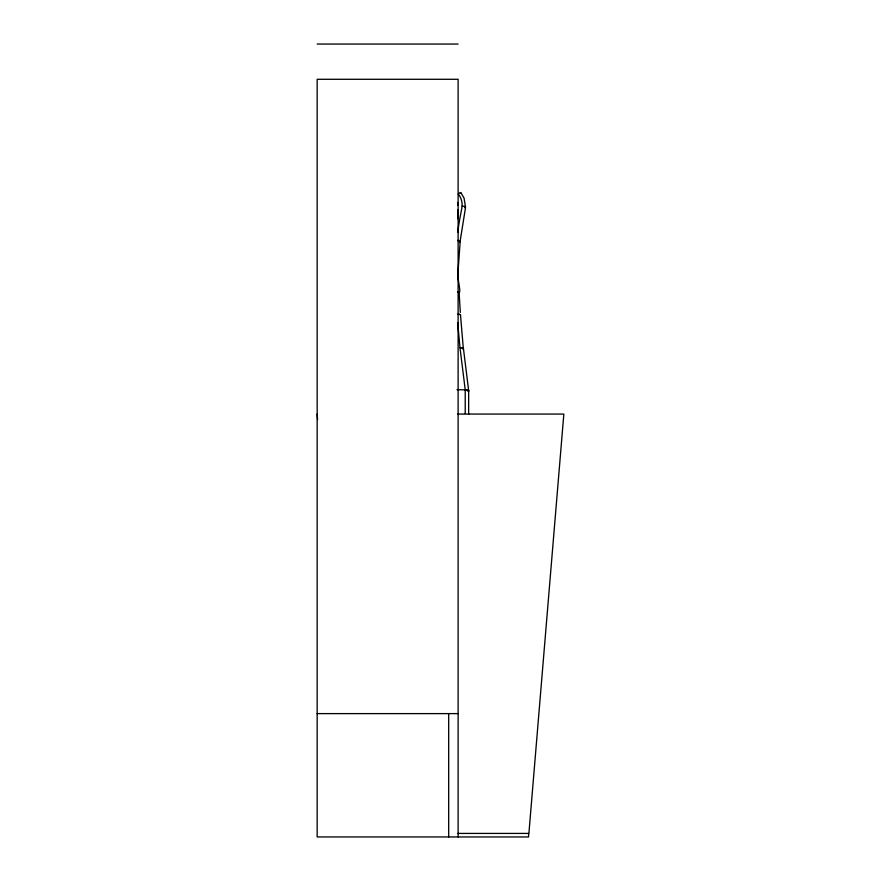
<?xml version="1.0" encoding="UTF-8"?>
<svg xmlns="http://www.w3.org/2000/svg" width="881" height="881" viewBox="0 0 881 881"><rect width="100%" height="100%" fill="white"/><g stroke="black" fill="none" stroke-linecap="round" stroke-linejoin="round"><path stroke-width="1.32" d="M460.179 241.427L459.265 241.868L460.058 241.273L457.702 240.392L460.179 241.427L457.9 273.297L458.307 272.758A5.66 0.98 -2.1 0 0 457.878 272.394M460.069 241.658L465.52 207.487M460.455 193.247L460.675 192.862A5.704 0.738 -42.6 0 0 459.552 192.994L458.252 193.941A18.325 18.049 0 0 1 462.118 206.143L461.765 208.731A331.906 326.862 0 0 0 457.713 232.287M463.351 348.931L463.45 348.645A5.66 1.421 -5.8 0 0 460.939 347.72L459.981 347.676L457.702 322.787M458.01 314.198L458.847 314.275A5.649 1.145 -4.2 0 1 460.499 314.958L463.351 348.854A5.44 1.299 -5.8 0 1 463.043 349.129M460.499 315.024L460.499 314.958A5.66 1.222 -4.2 0 0 458.01 314.198M459.012 292.481L457.481 292.007C463.307 296.974 455.851 275.257 458.307 272.758L457.889 272.559M464.617 207.553L465.421 207.189A5.671 0.98 -0.7 0 0 463.065 206.231L462.118 206.143M317.16 44.05L458.12 44.05M457.019 389.699L466.181 389.843A5.594 0.969 0 0 1 468.24 390.228L468.593 391.065A5.44 1.564 -8 0 1 468.296 391.406M457.79 414.07L563.84 414.07L528.897 833.426L457.933 833.426M317.16 713.61L458.12 713.61M460.95 347.72L461.787 347.797A5.649 1.355 -5.8 0 1 463.439 348.59M461.071 192.972L464.056 198.137L465.52 207.002M468.659 390.602L463.45 348.645M465.212 413.475L465.212 389.699L459.981 347.676M317.16 414.07L317.612 419.554M460.311 312.458L459.133 292.69M528.6 833.426L528.6 836.95L317.16 836.95L317.16 79.29L458.12 79.29L458.12 836.95M468.659 391.054L468.659 414.224M466.181 389.798L466.181 389.843A5.55 1.465 0 0 1 468.24 391.616M458.032 210.801L458.032 216.792M448.682 713.61L448.682 836.95M457.58 209.579A1.729 1.696 0 0 1 457.768 211.638M457.536 202.498A1.729 1.696 0 0 1 457.779 205.185M457.768 216.374A1.729 1.696 0 0 1 457.668 218.774M465.212 389.699A5.682 1.63 -8 0 1 468.229 390.184L468.56 390.448A5.594 0.969 0 0 1 468.24 390.977M458.208 272.945A5.44 0.947 -2.1 0 1 457.9 273.132"/></g></svg>
